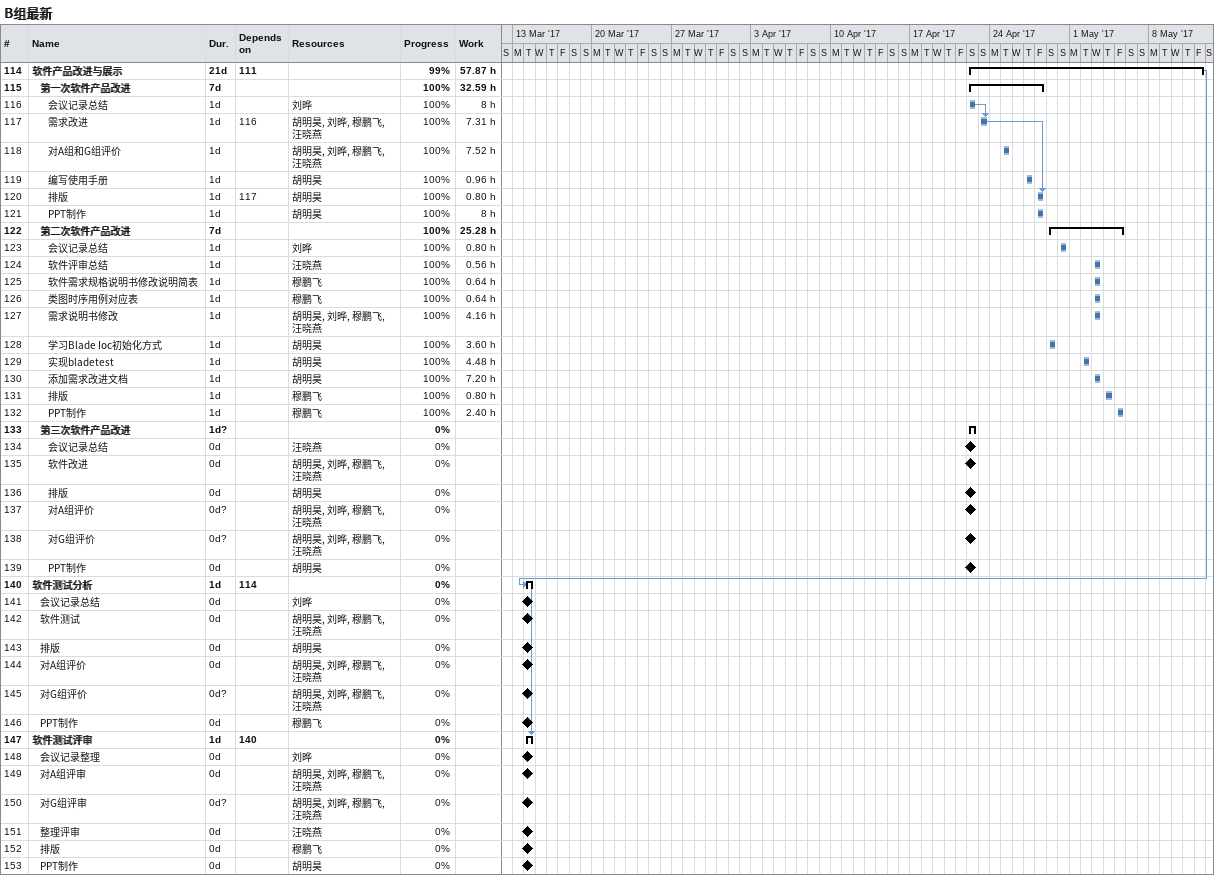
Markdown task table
B组最新

| ID | Level | Task | Duration | Start | Finish | Predecessors | Resources | % complete | Work (h) |
|---|---|---|---|---|---|---|---|---|---|
| 114 | 1 | **软件产品改进与展示** | 21d | 2017-04-22 | 2017-05-12 | 111 |  | 99 | 57.87 |
| 115 | 2 | **第一次软件产品改进** | 7d | 2017-04-22 | 2017-04-28 |  |  | 100 | 32.59 |
| 116 | 3 | 会议记录总结 | 1d | 2017-04-22 | 2017-04-22 |  | 刘晔 | 100 | 8 |
| 117 | 3 | 需求改进 | 1d | 2017-04-23 | 2017-04-23 | 116 | 胡明昊, 刘晔, 穆鹏飞, 汪晓燕 | 100 | 7.31 |
| 118 | 3 | 对A组和G组评价 | 1d | 2017-04-25 | 2017-04-25 |  | 胡明昊, 刘晔, 穆鹏飞, 汪晓燕 | 100 | 7.52 |
| 119 | 3 | 编写使用手册 | 1d | 2017-04-27 | 2017-04-27 |  | 胡明昊 | 100 | 0.96 |
| 120 | 3 | 排版 | 1d | 2017-04-28 | 2017-04-28 | 117 | 胡明昊 | 100 | 0.80 |
| 121 | 3 | PPT制作 | 1d | 2017-04-28 | 2017-04-28 |  | 胡明昊 | 100 | 8 |
| 122 | 2 | **第二次软件产品改进** | 7d | 2017-04-29 | 2017-05-05 |  |  | 100 | 25.28 |
| 123 | 3 | 会议记录总结 | 1d | 2017-04-30 | 2017-04-30 |  | 刘晔 | 100 | 0.80 |
| 124 | 3 | 软件评审总结 | 1d | 2017-05-03 | 2017-05-03 |  | 汪晓燕 | 100 | 0.56 |
| 125 | 3 | 软件需求规格说明书修改说明简表 | 1d | 2017-05-03 | 2017-05-03 |  | 穆鹏飞 | 100 | 0.64 |
| 126 | 3 | 类图时序用例对应表 | 1d | 2017-05-03 | 2017-05-03 |  | 穆鹏飞 | 100 | 0.64 |
| 127 | 3 | 需求说明书修改 | 1d | 2017-05-03 | 2017-05-03 |  | 胡明昊, 刘晔, 穆鹏飞, 汪晓燕 | 100 | 4.16 |
| 128 | 3 | 学习Blade Ioc初始化方式 | 1d | 2017-04-29 | 2017-04-29 |  | 胡明昊 | 100 | 3.60 |
| 129 | 3 | 实现bladetest | 1d | 2017-05-02 | 2017-05-02 |  | 胡明昊 | 100 | 4.48 |
| 130 | 3 | 添加需求改进文档 | 1d | 2017-05-03 | 2017-05-03 |  | 胡明昊 | 100 | 7.20 |
| 131 | 3 | 排版 | 1d | 2017-05-04 | 2017-05-04 |  | 穆鹏飞 | 100 | 0.80 |
| 132 | 3 | PPT制作 | 1d | 2017-05-05 | 2017-05-05 |  | 穆鹏飞 | 100 | 2.40 |
| 133 | 2 | **第三次软件产品改进** | 1d? | 2017-04-22 | 2017-04-22 |  |  | 0 |  |
| 134 | 3 | 会议记录总结 | 0d | 2017-04-22 | 2017-04-22 |  | 汪晓燕 | 0 |  |
| 135 | 3 | 软件改进 | 0d | 2017-04-22 | 2017-04-22 |  | 胡明昊, 刘晔, 穆鹏飞, 汪晓燕 | 0 |  |
| 136 | 3 | 排版 | 0d | 2017-04-22 | 2017-04-22 |  | 胡明昊 | 0 |  |
| 137 | 3 | 对A组评价 | 0d? | 2017-04-22 | 2017-04-22 |  | 胡明昊, 刘晔, 穆鹏飞, 汪晓燕 | 0 |  |
| 138 | 3 | 对G组评价 | 0d? | 2017-04-22 | 2017-04-22 |  | 胡明昊, 刘晔, 穆鹏飞, 汪晓燕 | 0 |  |
| 139 | 3 | PPT制作 | 0d | 2017-04-22 | 2017-04-22 |  | 胡明昊 | 0 |  |
| 140 | 1 | **软件测试分析** | 1d | 2017-03-14 | 2017-03-14 | 114 |  | 0 |  |
| 141 | 2 | 会议记录总结 | 0d | 2017-03-14 | 2017-03-14 |  | 刘晔 | 0 |  |
| 142 | 2 | 软件测试 | 0d | 2017-03-14 | 2017-03-14 |  | 胡明昊, 刘晔, 穆鹏飞, 汪晓燕 | 0 |  |
| 143 | 2 | 排版 | 0d | 2017-03-14 | 2017-03-14 |  | 胡明昊 | 0 |  |
| 144 | 2 | 对A组评价 | 0d | 2017-03-14 | 2017-03-14 |  | 胡明昊, 刘晔, 穆鹏飞, 汪晓燕 | 0 |  |
| 145 | 2 | 对G组评价 | 0d? | 2017-03-14 | 2017-03-14 |  | 胡明昊, 刘晔, 穆鹏飞, 汪晓燕 | 0 |  |
| 146 | 2 | PPT制作 | 0d | 2017-03-14 | 2017-03-14 |  | 穆鹏飞 | 0 |  |
| 147 | 1 | **软件测试评审** | 1d | 2017-03-14 | 2017-03-14 | 140 |  | 0 |  |
| 148 | 2 | 会议记录整理 | 0d | 2017-03-14 | 2017-03-14 |  | 刘晔 | 0 |  |
| 149 | 2 | 对A组评审 | 0d | 2017-03-14 | 2017-03-14 |  | 胡明昊, 刘晔, 穆鹏飞, 汪晓燕 | 0 |  |
| 150 | 2 | 对G组评审 | 0d? | 2017-03-14 | 2017-03-14 |  | 胡明昊, 刘晔, 穆鹏飞, 汪晓燕 | 0 |  |
| 151 | 2 | 整理评审 | 0d | 2017-03-14 | 2017-03-14 |  | 汪晓燕 | 0 |  |
| 152 | 2 | 排版 | 0d | 2017-03-14 | 2017-03-14 |  | 穆鹏飞 | 0 |  |
| 153 | 2 | PPT制作 | 0d | 2017-03-14 | 2017-03-14 |  | 胡明昊 | 0 |  |
